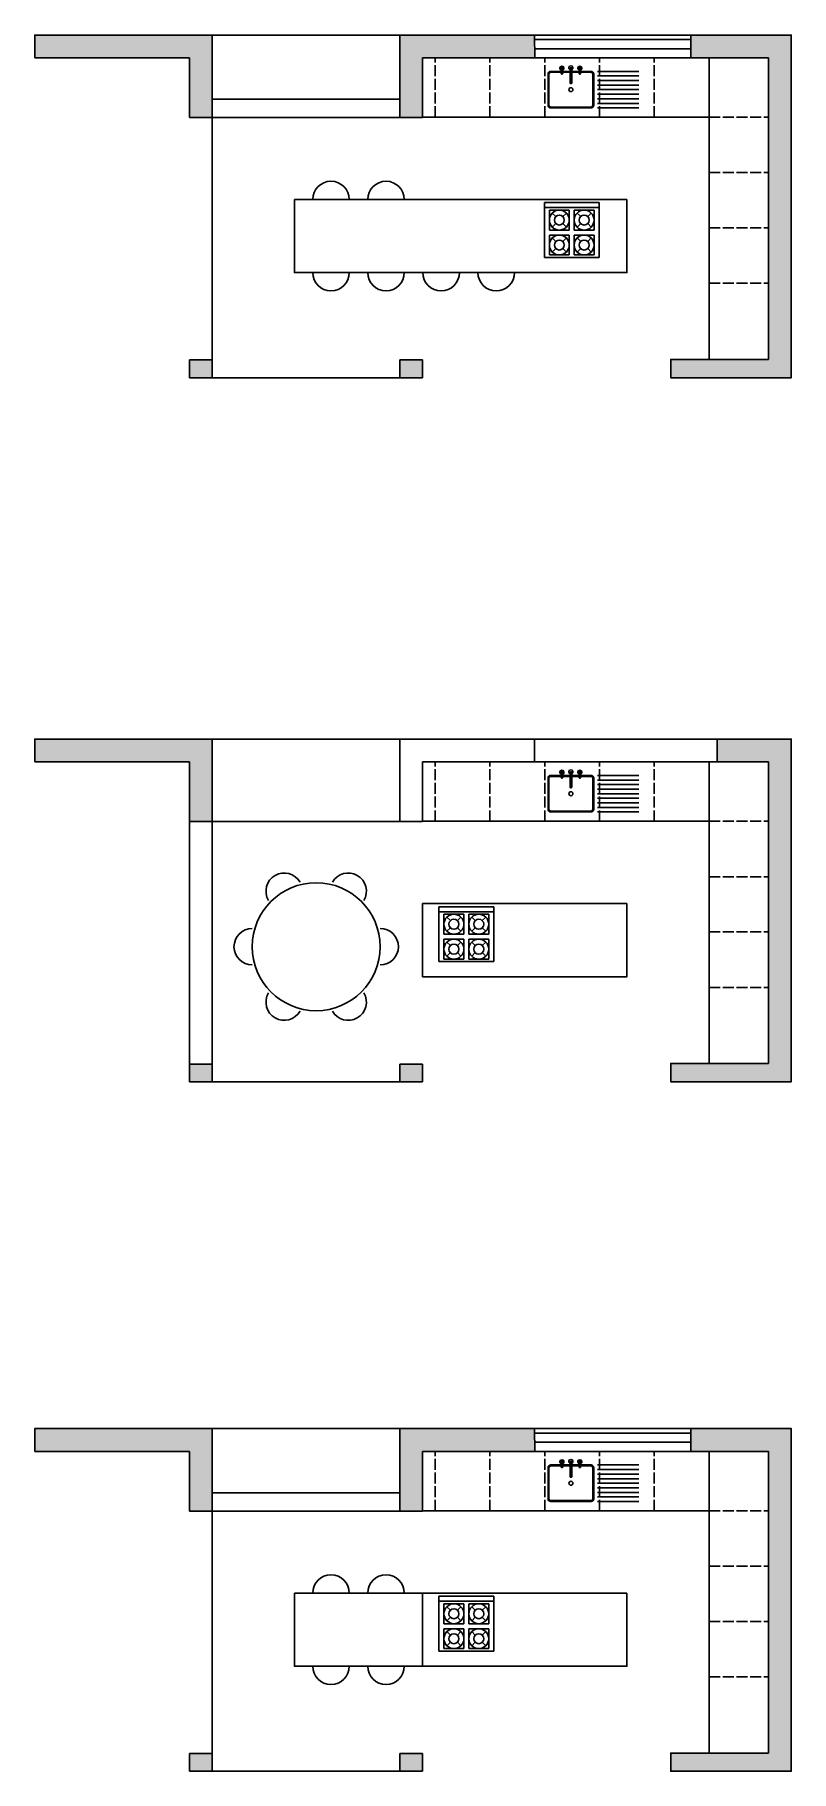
# Model space of a CAD drawing. Header units: inches. Extents: x -39 to 790, y 244 to 2145.
import ezdxf

# ---------------------------------------------------------------- set-up
doc = ezdxf.new("R2010")
doc.units = ezdxf.units.IN
doc.header["$MEASUREMENT"] = 0
doc.linetypes.add('ACAD_ISO02W100', pattern=[15, 12, -3])
doc.layers.add('Hidden', color=7, linetype='ACAD_ISO02W100')

# ---------------------------------------------------------------- blocks, each defined once
blk = doc.blocks.new('AAB-LAVADERO')
for p, q in [((-0.25, -0.091), (-0.25, -0.431)), ((-0.24, -0.091), (-0.24, -0.431)), ((-0.22, -0.061), (-0.106, -0.061)), ((-0.22, -0.071), (-0.106, -0.071)), ((-0.106, -0.025), (-0.106, -0.084)), ((-0.1, -0.019), (-0.095, -0.019)), ((-0.1, -0.09), (-0.095, -0.09)), ((-0.089, -0.025), (-0.089, -0.084)), ((-0.089, -0.061), (-0.009, -0.061)), ((-0.089, -0.071), (-0.009, -0.071)), ((-0.009, -0.028), (-0.009, -0.189)), ((-0.003, -0.022), (0.003, -0.022)), ((0.009, -0.028), (0.009, -0.189)), ((0.009, -0.061), (0.089, -0.061)), ((0.009, -0.071), (0.089, -0.071)), ((0.089, -0.025), (0.089, -0.084)), ((0.1, -0.019), (0.095, -0.019)), ((0.1, -0.09), (0.095, -0.09)), ((0.106, -0.025), (0.106, -0.084)), ((0.106, -0.061), (0.22, -0.061)), ((0.106, -0.071), (0.22, -0.071)), ((0.24, -0.091), (0.24, -0.431)), ((0.25, -0.091), (0.25, -0.431)), ((0.29, -0.061), (0.745, -0.061)), ((0.29, -0.111), (0.745, -0.111)), ((0.29, -0.161), (0.745, -0.161)), ((-0.003, -0.195), (0.003, -0.195)), ((0.29, -0.211), (0.745, -0.211)), ((0.29, -0.261), (0.745, -0.261)), ((0.29, -0.311), (0.745, -0.311)), ((0.29, -0.361), (0.745, -0.361)), ((-0.22, -0.451), (0.22, -0.451)), ((-0.22, -0.461), (0.22, -0.461)), ((0.29, -0.411), (0.745, -0.411)), ((0.29, -0.461), (0.745, -0.461))]:
    blk.add_line(p, q)
blk.add_circle((0, -0.261), 0.0218)
for centre, radius, start, end in [((0, -0.022), 0.022, 292.8319, 247.1681), ((-0.22, -0.091), 0.03, 90, 180), ((-0.22, -0.091), 0.02, 90, 180), ((-0.098, -0.026), 0.022, 294.8413, 249.1482), ((-0.1, -0.025), 0.006, 90, 180), ((-0.1, -0.084), 0.006, 180, 270), ((-0.095, -0.025), 0.006, 0, 90), ((-0.095, -0.084), 0.006, 270, 360), ((-0.003, -0.028), 0.006, 90, 180), ((-0.003, -0.189), 0.006, 180, 270), ((0.003, -0.028), 0.006, 0, 90), ((0.003, -0.189), 0.006, 270, 360), ((0.098, -0.026), 0.022, 290.8518, 245.1587), ((0.095, -0.025), 0.006, 90, 180), ((0.095, -0.084), 0.006, 180, 270), ((0.1, -0.025), 0.006, 360, 90), ((0.1, -0.084), 0.006, 270, 360), ((0.22, -0.091), 0.03, 0, 90), ((0.22, -0.091), 0.02, 0, 90), ((-0.22, -0.431), 0.03, 180, 270), ((-0.22, -0.431), 0.02, 180, 270), ((0.22, -0.431), 0.02, 270, 0), ((0.22, -0.431), 0.03, 270, 0)]:
    blk.add_arc(centre, radius, start, end)
blk = doc.blocks.new('Muko01pl')
at = {"color": 0, "linetype": 'ByBlock'}
for p, q in [((0.3, 0), (-0.3, 0)), ((-0.3, 0), (-0.3, -0.6)), ((0.3, 0), (0.3, -0.6)), ((0.3, -0.055), (-0.3, -0.055)), ((-0.027, -0.082), (-0.245, -0.082)), ((-0.245, -0.082), (-0.245, -0.3)), ((-0.214, -0.114), (-0.175, -0.152)), ((-0.059, -0.114), (-0.098, -0.152)), ((-0.027, -0.082), (-0.027, -0.3)), ((0.027, -0.082), (0.027, -0.3)), ((0.245, -0.082), (0.027, -0.082)), ((0.059, -0.114), (0.098, -0.152)), ((0.214, -0.114), (0.175, -0.152)), ((0.245, -0.082), (0.245, -0.3)), ((-0.027, -0.3), (-0.245, -0.3)), ((-0.245, -0.355), (-0.245, -0.573)), ((-0.027, -0.355), (-0.245, -0.355)), ((-0.175, -0.229), (-0.214, -0.268)), ((-0.098, -0.229), (-0.059, -0.268)), ((-0.027, -0.355), (-0.027, -0.573)), ((0.245, -0.3), (0.027, -0.3)), ((0.027, -0.355), (0.027, -0.573)), ((0.245, -0.355), (0.027, -0.355)), ((0.098, -0.229), (0.059, -0.268)), ((0.175, -0.229), (0.214, -0.268)), ((0.245, -0.355), (0.245, -0.573)), ((-0.214, -0.386), (-0.175, -0.425)), ((-0.175, -0.502), (-0.214, -0.541)), ((-0.059, -0.386), (-0.098, -0.425)), ((-0.098, -0.502), (-0.059, -0.541)), ((0.059, -0.386), (0.098, -0.425)), ((0.098, -0.502), (0.059, -0.541)), ((0.214, -0.386), (0.175, -0.425)), ((0.175, -0.502), (0.214, -0.541)), ((0.3, -0.6), (-0.3, -0.6)), ((-0.027, -0.573), (-0.245, -0.573)), ((0.245, -0.573), (0.027, -0.573))]:
    blk.add_line(p, q, dxfattribs=at)
for centre, radius in [((-0.136, -0.191), 0.109), ((-0.136, -0.191), 0.0545), ((0.136, -0.191), 0.109), ((0.136, -0.191), 0.0545), ((-0.136, -0.464), 0.109), ((0.136, -0.464), 0.109), ((-0.136, -0.464), 0.0545), ((0.136, -0.464), 0.0545)]:
    blk.add_circle(centre, radius, dxfattribs=at)
blk = doc.blocks.new('*U265')
blk.add_arc((10, 0), 20, 90, 270)
blk = doc.blocks.new('*U266')
at = {"color": 0, "linetype": 'ByBlock', "lineweight": -2, "transparency": 16777216}
for p, rotation in [((229.4, 1226.5), 299.9999999999999), ((309.4, 1226.5), 240), ((349.4, 1157.2), 180), ((229.4, 1088), 59.99999999999999), ((309.4, 1088), 120)]:
    blk.add_blockref('*U265', p, dxfattribs=dict(at, rotation=rotation))
blk.add_blockref('*U265', (189.4, 1157.2), dxfattribs=at)

msp = doc.modelspace()

# ---------------------------------------------------------------- hatches: boundary and pattern name
h = msp.add_hatch(color=256)
h.dxf.hatch_style = 1
h.paths.add_polyline_path([(155.6, 619.3), (-38.8, 619.3), (-38.8, 594.3), (130.6, 594.3), (130.6, 529.1), (155.6, 529.1)])
h.paths.add_polyline_path([(508.6, 619.3), (360.9, 619.3), (361, 529.1), (385.9, 529.1), (385.9, 594.3), (508.8, 594.3)])
h.paths.add_polyline_path([(789.6, 619.3), (679.6, 619.3), (679.6, 594.3), (764.6, 594.3), (764.6, 264.3), (657.6, 264.3), (657.6, 244.3), (764.6, 244.3), (789.6, 244.3), (789.6, 594.3)])
h.paths.add_polyline_path([(385.9, 263.7), (361, 263.7), (361, 244.3), (385.9, 244.3)])
h.paths.add_polyline_path([(155.6, 263.7), (130.6, 263.7), (130.6, 244.3), (155.6, 244.3)])
h.paths.add_polyline_path([(155.6, 1018.2), (130.6, 1018.2), (130.6, 998.8), (155.6, 998.8)])
h.paths.add_polyline_path([(385.9, 1018.2), (361, 1018.2), (361, 998.8), (385.9, 998.8)])
h.paths.add_polyline_path([(155.6, 1373.8), (-38.8, 1373.8), (-38.8, 1348.8), (130.6, 1348.8), (130.6, 1283.6), (155.6, 1283.6)])
h.paths.add_polyline_path([(789.6, 1348.8), (789.6, 1373.8), (708.6, 1373.8), (708.6, 1348.8), (764.6, 1348.8), (764.6, 1018.8), (657.6, 1018.8), (657.6, 998.8), (764.6, 998.8), (789.6, 998.8)])
h.paths.add_polyline_path([(789.6, 2119.2), (789.6, 2144.2), (679.6, 2144.2), (679.6, 2119.2), (764.6, 2119.2), (764.6, 1789.2), (657.6, 1789.2), (657.6, 1769.2), (764.6, 1769.2), (789.6, 1769.2)])
h.paths.add_polyline_path([(155.6, 2144.2), (-38.8, 2144.2), (-38.8, 2119.2), (130.6, 2119.2), (130.6, 2054), (155.6, 2054)])
h.paths.add_polyline_path([(155.6, 1788.6), (130.6, 1788.6), (130.6, 1769.2), (155.6, 1769.2)])
h.paths.add_polyline_path([(385.9, 1788.6), (361, 1788.6), (361, 1769.2), (385.9, 1769.2)])
h = msp.add_hatch(color=256)
h.dxf.hatch_style = 1
h.paths.add_polyline_path([(508.6, 2144.2), (360.9, 2144.2), (361, 2054), (385.9, 2054), (385.9, 2119.2), (508.8, 2119.2)])

# ---------------------------------------------------------------- linework, layer by layer
for points in [[(764.6, 1789.2), (657.6, 1789.2), (657.6, 1769.2), (764.6, 1769.2), (789.6, 1769.2), (789.6, 2119.2), (789.6, 2144.2), (-38.8, 2144.2), (-38.8, 2119.2)], [(155.6, 2144.2), (155.6, 1896.4), (155.6, 1769.2)], [(508.6, 2144.2), (508.8, 2119.2)], [(508.8, 2139.2), (679.6, 2139.2)], [(508.8, 2129.2), (679.6, 2129.2)], [(679.6, 2144.2), (679.6, 2119.2)], [(-38.8, 2119.2), (130.6, 2119.2)], [(130.6, 2119.2), (130.6, 2054)], [(385.9, 2119.2), (764.6, 2119.2), (764.6, 1789.2)], [(699.6, 2119.2), (699.6, 1788.6)], [(361, 2074), (155.6, 2074)], [(130.6, 2054), (385.9, 2054)], [(130.6, 1788.6), (155.6, 1788.6)], [(130.6, 1769.2), (130.6, 1788.6)], [(361, 1788.6), (385.9, 1788.6)], [(361, 1788.6), (361, 1769.2)], [(657.6, 1788.6), (657.6, 1769.2)], [(155.6, 1769.2), (130.6, 1769.2)], [(155.6, 1769.2), (361, 1769.2)], [(385.9, 1769.2), (361, 1769.2)], [(764.6, 1018.8), (657.6, 1018.8), (657.6, 998.8), (764.6, 998.8), (789.6, 998.8), (789.6, 1348.8), (789.6, 1373.8), (-38.8, 1373.8), (-38.8, 1348.8)], [(155.6, 1373.8), (155.6, 1126), (155.6, 998.8)], [(508.5, 1373.8), (508.5, 1348.8)], [(708.6, 1373.8), (708.6, 1348.8)], [(-38.8, 1348.8), (130.6, 1348.8)], [(130.6, 1348.8), (130.6, 1126), (130.6, 998.8)], [(385.9, 1348.8), (764.6, 1348.8), (764.6, 1018.8)], [(699.6, 1348.8), (699.6, 1018.2)], [(130.6, 1283.6), (385.9, 1283.6)], [(130.6, 1018.2), (155.6, 1018.2)], [(361, 1018.2), (385.9, 1018.2)], [(361, 1018.2), (361, 998.8)], [(657.6, 1018.2), (657.6, 998.8)], [(155.6, 998.8), (130.6, 998.8)], [(155.6, 998.8), (361, 998.8)], [(385.9, 998.8), (361, 998.8)], [(764.6, 264.3), (657.6, 264.3), (657.6, 244.3), (764.6, 244.3), (789.6, 244.3), (789.6, 594.3), (789.6, 619.3), (-38.8, 619.3), (-38.8, 594.3)], [(155.6, 619.3), (155.6, 371.5), (155.6, 244.3)], [(508.6, 619.3), (508.8, 594.3)], [(508.8, 614.3), (679.6, 614.3)], [(679.6, 619.3), (679.6, 594.3)], [(-38.8, 594.3), (130.6, 594.3)], [(130.6, 594.3), (130.6, 529.1)], [(385.9, 594.3), (764.6, 594.3), (764.6, 264.3)], [(508.8, 604.3), (679.6, 604.3)], [(699.6, 594.3), (699.6, 263.7)], [(361, 549.1), (155.6, 549.1)], [(130.6, 529.1), (385.9, 529.1)], [(130.6, 263.7), (155.6, 263.7)], [(130.6, 244.3), (130.6, 263.7)], [(361, 263.7), (361, 244.3)], [(361, 263.7), (385.9, 263.7)], [(657.6, 263.7), (657.6, 244.3)], [(155.6, 244.3), (130.6, 244.3)], [(155.6, 244.3), (361, 244.3)], [(385.9, 244.3), (361, 244.3)]]:
    msp.add_lwpolyline(points)
at = {"elevation": 0}
for points in [[(360.9, 2144.5), (361, 2054), (382.6, 2053.8)], [(385.9, 2144.5), (385.9, 2144.2)], [(385.9, 2119.2), (385.9, 2054)], [(385.9, 2054.2), (699.6, 2054.2)], [(245.6, 1964.2), (609.6, 1964.2)], [(609.6, 1964.2), (609.6, 1884.2), (245.6, 1884.2), (245.6, 1964.2)], [(385.9, 1788.6), (385.9, 1769.2)], [(360.9, 1374.1), (361, 1283.6), (382.6, 1283.4)], [(385.9, 1374.1), (385.9, 1373.8)], [(385.9, 1348.8), (385.9, 1283.6)], [(385.9, 1283.8), (699.6, 1283.8)], [(385.9, 1193.8), (609.6, 1193.8)], [(609.6, 1193.8), (609.6, 1113.8), (385.9, 1113.8)], [(385.9, 1193.8), (385.9, 1113.8)], [(385.9, 1018.2), (385.9, 998.8)], [(360.9, 619.6), (361, 529.1), (382.6, 528.9)], [(385.9, 619.6), (385.9, 619.3)], [(385.9, 594.3), (385.9, 529.1)], [(385.9, 529.3), (699.6, 529.3)], [(245.6, 439.3), (609.6, 439.3)], [(609.6, 439.3), (609.6, 359.3), (245.6, 359.3), (245.6, 439.3)], [(385.9, 439.3), (385.9, 359.3)], [(385.9, 263.7), (385.9, 244.3)]]:
    msp.add_lwpolyline(points, dxfattribs=at)
msp.add_circle((269.4, 1146.6), 70)
for centre, start, end in [((285.6, 1964.2), 0, 180), ((345.9, 1964.2), 0, 180), ((285.6, 1884.2), 180, 0), ((345.9, 1884.2), 180, 0), ((406.2, 1884.2), 180, 0), ((466.5, 1884.2), 180, 0), ((285.6, 439.3), 0, 180), ((345.9, 439.3), 0, 180), ((285.6, 359.3), 180, 0), ((345.9, 359.3), 180, 0)]:
    msp.add_arc(centre, 20, start, end)
at = {"layer": 'Hidden', "elevation": 0}
for points in [[(399.6, 2054.2), (399.6, 2119.2)], [(459.6, 2054.2), (459.6, 2119.2)], [(519.6, 2054.2), (519.6, 2119.2)], [(579.6, 2054.2), (579.6, 2119.2)], [(639.6, 2054.2), (639.6, 2119.2)], [(399.6, 1283.8), (399.6, 1348.8)], [(459.6, 1283.8), (459.6, 1348.8)], [(519.6, 1283.8), (519.6, 1348.8)], [(579.6, 1283.8), (579.6, 1348.8)], [(639.6, 1283.8), (639.6, 1348.8)], [(399.6, 529.3), (399.6, 594.3)], [(459.6, 529.3), (459.6, 594.3)], [(519.6, 529.3), (519.6, 594.3)], [(579.6, 529.3), (579.6, 594.3)], [(639.6, 529.3), (639.6, 594.3)]]:
    msp.add_lwpolyline(points, dxfattribs=at)
at = {"layer": 'Hidden'}
for points in [[(699.6, 2054.2), (764.6, 2054.2)], [(699.6, 1993.6), (764.6, 1993.6)], [(699.6, 1933.1), (764.6, 1933.1)], [(699.6, 1872.5), (764.6, 1872.5)], [(699.6, 1283.8), (764.6, 1283.8)], [(699.6, 1223.2), (764.6, 1223.2)], [(699.6, 1162.7), (764.6, 1162.7)], [(699.6, 1102.1), (764.6, 1102.1)], [(699.6, 529.3), (764.6, 529.3)], [(699.6, 468.7), (764.6, 468.7)], [(699.6, 408.1), (764.6, 408.1)], [(699.6, 347.6), (764.6, 347.6)]]:
    msp.add_lwpolyline(points, dxfattribs=at)

# ---------------------------------------------------------------- block references
at = {"xscale": 100, "yscale": 100, "zscale": 100}
for name, p in [('AAB-LAVADERO', (548.3, 2110.5)), ('Muko01pl', (549.2, 1960.8)), ('AAB-LAVADERO', (548.3, 1340.1)), ('Muko01pl', (433.8, 1190.3)), ('AAB-LAVADERO', (548.3, 585.6)), ('Muko01pl', (433.8, 435.8))]:
    msp.add_blockref(name, p, dxfattribs=at)
msp.add_blockref('*U266', (0, -10.6))

doc.saveas('drawing.dxf')
